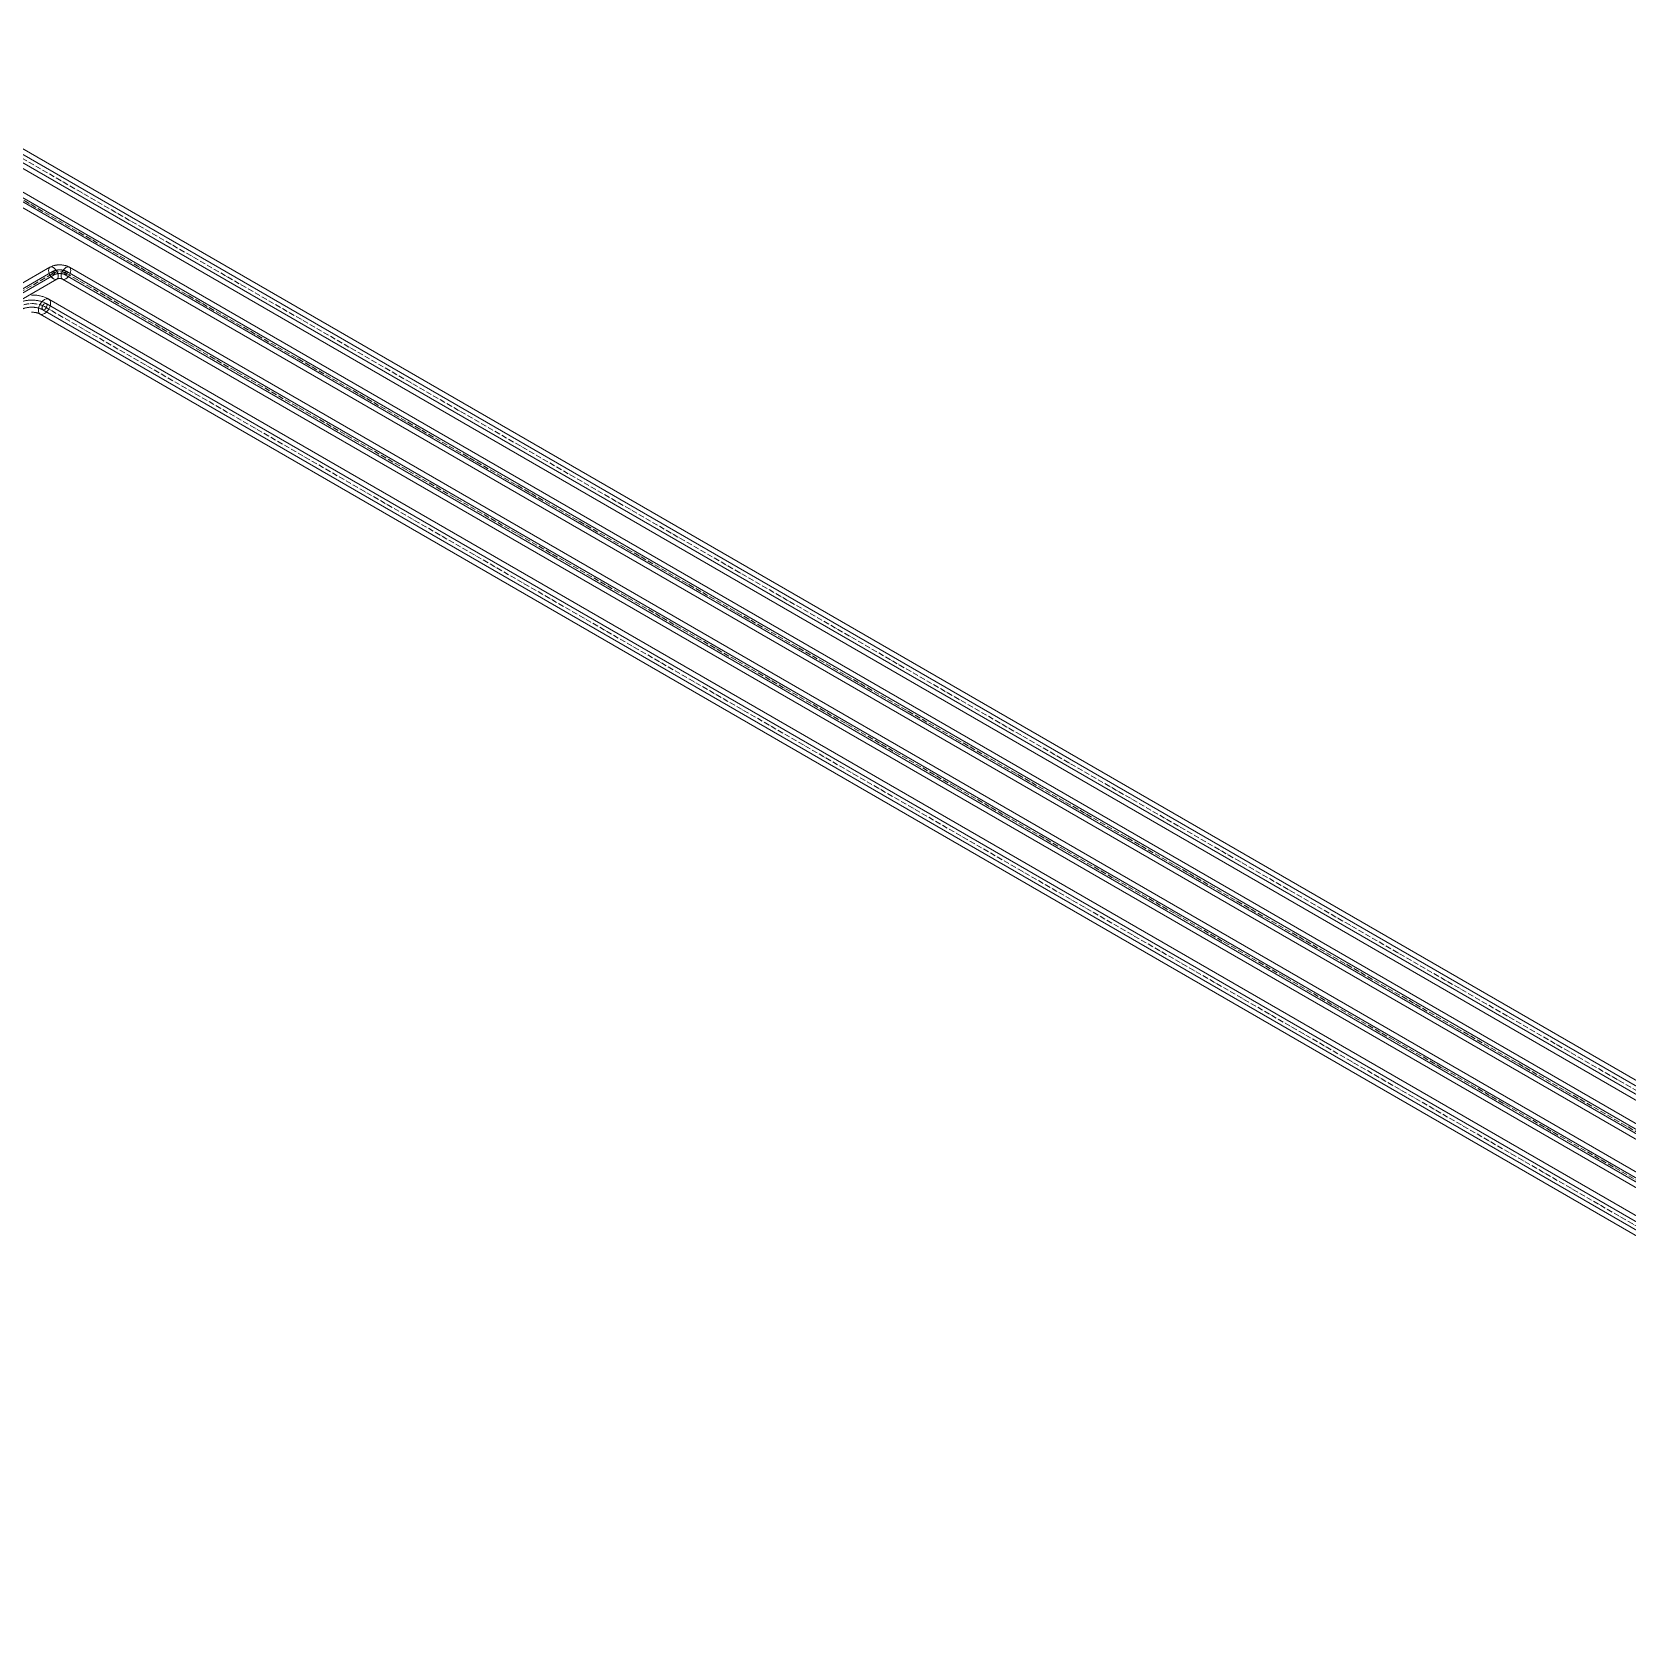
# Model space of a CAD drawing. Header units: millimetres. Extents: x -88595 to 880822, y -1054509 to -148035.
# Drawn here: x 419436 to 422278, y -356411 to -353580 of the extents above; entities that cross this region are included whole.
import ezdxf

# ---------------------------------------------------------------- set-up
doc = ezdxf.new("R2010")
doc.units = ezdxf.units.MM
doc.linetypes.add('$12$ADSK_Осевая', pattern=[14, 10, -2, 0, -2])
doc.linetypes.add('$13$ADSK_Осевая', pattern=[14, 10, -2, 0, -2])
for name, color, linetype, lineweight in [('Изоляция', 7, 'Continuous', 18), ('Трубопровод', 7, 'Continuous', 18), ('Трубопроводы', 7, 'Continuous', 18)]:
    doc.layers.add(name, color=color, linetype=linetype, lineweight=lineweight)

# ---------------------------------------------------------------- blocks, each defined once
blk = doc.blocks.new('$0$ADSK_МедьПайка_Отвод-гнутая труба - Отвод _гнутая труба_-V142-В_ОВ3_1')
at = {"layer": 'Трубопроводы', "color": 190, "true_color": 0x8000ff}
for points in [[(-18521.1, 7928.1, 0), (-18521.2, 7928.8, 0), (-18521.4, 7929.6, 0), (-18521.8, 7930.3, 0), (-18522.3, 7931, 0), (-18522.8, 7931.6, 0), (-18523.4, 7932, 0), (-18524, 7932.2, 0), (-18524.5, 7932.3, 0), (-18525, 7932.1, 0), (-18525.3, 7931.8, 0), (-18525.5, 7931.3, 0), (-18525.6, 7930.7, 0)], [(-18525.6, 7930.7, 0), (-18525.5, 7930, 0), (-18525.3, 7929.2, 0), (-18525, 7928.5, 0), (-18524.5, 7927.8, 0), (-18524, 7927.2, 0), (-18523.4, 7926.8, 0), (-18522.8, 7926.6, 0), (-18522.3, 7926.5, 0), (-18521.8, 7926.6, 0), (-18521.4, 7927, 0), (-18521.2, 7927.5, 0), (-18521.1, 7928.1, 0)], [(-18525, 7932.1, 0), (-18524.4, 7932.5, 0), (-18523.8, 7932.7, 0), (-18523.3, 7933, 0), (-18522.7, 7933.3, 0), (-18522.1, 7933.5, 0), (-18521.4, 7933.7, 0), (-18520.8, 7934, 0), (-18520.2, 7934.2, 0), (-18519.5, 7934.3, 0), (-18518.8, 7934.5, 0), (-18518.2, 7934.6, 0), (-18517.5, 7934.8, 0), (-18516.8, 7934.9, 0), (-18516.1, 7935, 0), (-18515.4, 7935.1, 0), (-18514.7, 7935.1, 0), (-18514, 7935.2, 0), (-18513.3, 7935.2, 0), (-18512.6, 7935.3, 0), (-18511.9, 7935.3, 0), (-18511.2, 7935.2, 0), (-18510.5, 7935.2, 0), (-18509.8, 7935.2, 0), (-18509.1, 7935.1, 0), (-18508.4, 7935, 0), (-18507.7, 7934.9, 0), (-18507, 7934.8, 0), (-18506.3, 7934.7, 0), (-18505.6, 7934.5, 0), (-18505, 7934.4, 0), (-18504.3, 7934.2, 0), (-18503.7, 7934, 0), (-18503, 7933.8, 0), (-18502.4, 7933.6, 0), (-18501.8, 7933.3, 0), (-18501.2, 7933.1, 0), (-18500.6, 7932.8, 0), (-18500, 7932.5, 0), (-18499.5, 7932.2, 0), (-18499.3, 7932.1, 0)], [(-18498.7, 7930.7, 0), (-18498.8, 7931.3, 0), (-18499, 7931.8, 0), (-18499.3, 7932.1, 0), (-18499.8, 7932.3, 0), (-18500.3, 7932.2, 0), (-18500.9, 7932, 0), (-18501.5, 7931.6, 0), (-18502, 7931, 0), (-18502.5, 7930.3, 0), (-18502.9, 7929.6, 0), (-18503.1, 7928.8, 0), (-18503.2, 7928.1, 0)], [(-18503.2, 7928.1, 0), (-18503.1, 7927.5, 0), (-18502.9, 7927, 0), (-18502.5, 7926.6, 0), (-18502, 7926.5, 0), (-18501.5, 7926.6, 0), (-18500.9, 7926.8, 0), (-18500.3, 7927.2, 0), (-18499.8, 7927.8, 0), (-18499.3, 7928.5, 0), (-18499, 7929.2, 0), (-18498.8, 7930, 0), (-18498.7, 7930.7, 0)], [(-18521.8, 7926.6, 0), (-18521.4, 7926.8, 0), (-18521, 7927, 0), (-18520.6, 7927.2, 0), (-18520.2, 7927.4, 0), (-18519.8, 7927.6, 0), (-18519.3, 7927.8, 0), (-18518.9, 7927.9, 0), (-18518.4, 7928.1, 0), (-18517.9, 7928.2, 0), (-18517.4, 7928.3, 0), (-18516.9, 7928.4, 0), (-18516.4, 7928.5, 0), (-18515.8, 7928.6, 0), (-18515.3, 7928.7, 0), (-18514.7, 7928.8, 0), (-18514.2, 7928.8, 0), (-18513.6, 7928.9, 0), (-18513.1, 7928.9, 0), (-18512.5, 7928.9, 0), (-18511.9, 7928.9, 0), (-18511.4, 7928.9, 0), (-18510.8, 7928.9, 0), (-18510.3, 7928.8, 0), (-18509.7, 7928.8, 0), (-18509.2, 7928.7, 0), (-18508.6, 7928.6, 0), (-18508.1, 7928.6, 0), (-18507.6, 7928.5, 0), (-18507, 7928.3, 0), (-18506.5, 7928.2, 0), (-18506, 7928.1, 0), (-18505.6, 7928, 0), (-18505.1, 7927.8, 0), (-18504.6, 7927.6, 0), (-18504.2, 7927.5, 0), (-18503.8, 7927.3, 0), (-18503.4, 7927.1, 0), (-18503, 7926.9, 0), (-18502.6, 7926.7, 0), (-18502.5, 7926.6, 0)]]:
    blk.add_polyline3d(points, dxfattribs=at)
blk = doc.blocks.new('$0$ADSK_МедьПайка_Отвод-гнутая труба - Отвод _гнутая труба_-V145-В_ОВ3_1')
at = {"layer": 'Трубопроводы', "color": 134, "true_color": 0x00a6a6}
for points in [[(-18526.6, 7942.8, 0), (-18526.7, 7944.2, 0), (-18527.2, 7945.7, 0), (-18527.9, 7947.2, 0), (-18528.8, 7948.6, 0), (-18529.9, 7949.7, 0), (-18531.1, 7950.6, 0), (-18532.2, 7951, 0), (-18533.3, 7951.2, 0), (-18534.2, 7950.9, 0), (-18535, 7950.2, 0), (-18535.4, 7949.2, 0), (-18535.6, 7948, 0)], [(-18535.6, 7948, 0), (-18535.4, 7946.5, 0), (-18535, 7945, 0), (-18534.2, 7943.5, 0), (-18533.3, 7942.2, 0), (-18532.2, 7941, 0), (-18531.1, 7940.2, 0), (-18529.9, 7939.7, 0), (-18528.8, 7939.6, 0), (-18527.9, 7939.9, 0), (-18527.2, 7940.5, 0), (-18526.7, 7941.5, 0), (-18526.6, 7942.8, 0)], [(-18534.2, 7950.9, 0), (-18533.1, 7951.5, 0), (-18532, 7952.1, 0), (-18530.8, 7952.6, 0), (-18529.6, 7953.1, 0), (-18528.4, 7953.6, 0), (-18527.2, 7954.1, 0), (-18525.9, 7954.5, 0), (-18524.6, 7954.9, 0), (-18523.3, 7955.2, 0), (-18522, 7955.6, 0), (-18520.7, 7955.9, 0), (-18519.3, 7956.1, 0), (-18517.9, 7956.4, 0), (-18516.5, 7956.6, 0), (-18515.2, 7956.7, 0), (-18513.7, 7956.9, 0), (-18512.3, 7957, 0), (-18510.9, 7957, 0), (-18509.5, 7957.1, 0), (-18508.1, 7957.1, 0), (-18506.7, 7957.1, 0), (-18505.3, 7957, 0), (-18503.9, 7956.9, 0), (-18502.5, 7956.8, 0), (-18501.1, 7956.6, 0), (-18499.7, 7956.4, 0), (-18498.3, 7956.2, 0), (-18496.9, 7955.9, 0), (-18495.6, 7955.7, 0), (-18494.3, 7955.3, 0), (-18492.9, 7955, 0), (-18491.7, 7954.6, 0), (-18490.4, 7954.2, 0), (-18489.1, 7953.7, 0), (-18487.9, 7953.3, 0), (-18486.7, 7952.8, 0), (-18485.5, 7952.2, 0), (-18484.4, 7951.6, 0), (-18483.3, 7951, 0), (-18483, 7950.9, 0)], [(-18527.9, 7939.9, 0), (-18527.2, 7940.3, 0), (-18526.4, 7940.7, 0), (-18525.6, 7941, 0), (-18524.8, 7941.4, 0), (-18523.9, 7941.8, 0), (-18523, 7942.1, 0), (-18522.1, 7942.4, 0), (-18521.1, 7942.7, 0), (-18520.1, 7943, 0), (-18519.1, 7943.2, 0), (-18518.1, 7943.4, 0), (-18517, 7943.6, 0), (-18516, 7943.8, 0), (-18514.9, 7944, 0), (-18513.8, 7944.1, 0), (-18512.7, 7944.2, 0), (-18511.6, 7944.3, 0), (-18510.4, 7944.4, 0), (-18509.3, 7944.4, 0), (-18508.2, 7944.4, 0), (-18507.1, 7944.4, 0), (-18506, 7944.3, 0), (-18504.8, 7944.2, 0), (-18503.7, 7944.1, 0), (-18502.6, 7944, 0), (-18501.6, 7943.9, 0), (-18500.5, 7943.7, 0), (-18499.4, 7943.5, 0), (-18498.4, 7943.3, 0), (-18497.4, 7943, 0), (-18496.4, 7942.8, 0), (-18495.4, 7942.5, 0), (-18494.5, 7942.2, 0), (-18493.6, 7941.8, 0), (-18492.7, 7941.5, 0), (-18491.9, 7941.1, 0), (-18491, 7940.8, 0), (-18490.3, 7940.4, 0), (-18489.5, 7940, 0), (-18489.3, 7939.9, 0)], [(-18481.7, 7948, 0), (-18481.8, 7949.2, 0), (-18482.3, 7950.2, 0), (-18483, 7950.9, 0), (-18483.9, 7951.2, 0), (-18485, 7951, 0), (-18486.2, 7950.6, 0), (-18487.3, 7949.7, 0), (-18488.4, 7948.6, 0), (-18489.3, 7947.2, 0), (-18490.1, 7945.7, 0), (-18490.5, 7944.2, 0), (-18490.7, 7942.8, 0)], [(-18490.7, 7942.8, 0), (-18490.5, 7941.5, 0), (-18490.1, 7940.5, 0), (-18489.3, 7939.9, 0), (-18488.4, 7939.6, 0), (-18487.3, 7939.7, 0), (-18486.2, 7940.2, 0), (-18485, 7941, 0), (-18483.9, 7942.2, 0), (-18483, 7943.5, 0), (-18482.3, 7945, 0), (-18481.8, 7946.5, 0), (-18481.7, 7948, 0)]]:
    blk.add_polyline3d(points, dxfattribs=at)

msp = doc.modelspace()

# ---------------------------------------------------------------- linework, layer by layer
at = {"layer": 'Изоляция', "color": 134, "true_color": 0x00a6a6}
for p, q in [((423822, -356330.2), (419059.3, -353580.5)), ((419043.9, -353607), (423806.6, -356356.8)), ((423497.3, -356384), (419465.7, -354056.4)), ((419450.4, -354083), (423481.9, -356410.6))]:
    msp.add_line(p, q, dxfattribs=at)
at = {"layer": 'Изоляция', "color": 190, "true_color": 0x8000ff}
for p, q in [((418988.3, -353644.8), (423703.5, -356367.1)), ((423715.7, -356346), (419000.5, -353623.7)), ((419467.8, -353999.6), (416025.4, -355987)), ((423514, -356315.7), (419502.4, -353999.6)), ((416037.6, -356008.1), (419480, -354020.7)), ((419490.2, -354020.7), (423501.8, -356336.8))]:
    msp.add_line(p, q, dxfattribs=at)
for points in [[(419465.3, -354005.2, 0), (419465.6, -354002.8, 0), (419466.4, -354000.9, 0), (419467.8, -353999.6, 0), (419469.6, -353999, 0), (419471.6, -353999.3, 0), (419473.9, -354000.2, 0)], [(419473.9, -354000.2, 0), (419472, -353999.3, 0), (419470.1, -353999, 0), (419468.5, -353999.3, 0), (419467.1, -354000.1, 0), (419466.1, -354001.3, 0), (419465.5, -354003.1, 0), (419465.3, -354005.2, 0)], [(419473.9, -354020.1, 0), (419471.6, -354018.5, 0), (419469.6, -354016.3, 0), (419467.8, -354013.7, 0), (419466.4, -354010.8, 0), (419465.6, -354007.9, 0), (419465.3, -354005.2, 0)], [(419465.3, -354005.2, 0), (419465.5, -354007.5, 0), (419466.1, -354010, 0), (419467.1, -354012.5, 0), (419468.5, -354014.8, 0), (419470.1, -354016.9, 0), (419472, -354018.7, 0), (419473.9, -354020.1, 0)], [(419467.8, -353999.6, 0), (419468.6, -353999.1, 0), (419469.4, -353998.7, 0), (419470.3, -353998.3, 0), (419471.1, -353998, 0), (419472, -353997.6, 0), (419472.8, -353997.3, 0), (419473.7, -353997, 0), (419474.6, -353996.7, 0), (419475.5, -353996.5, 0), (419476.4, -353996.3, 0), (419477.2, -353996.1, 0), (419478.1, -353995.9, 0), (419479, -353995.7, 0), (419480, -353995.6, 0), (419480.9, -353995.5, 0), (419481.8, -353995.4, 0), (419482.7, -353995.4, 0), (419483.6, -353995.3, 0), (419484.5, -353995.3, 0), (419485.4, -353995.3, 0), (419486.3, -353995.3, 0), (419487.3, -353995.3, 0), (419488.2, -353995.4, 0), (419489.1, -353995.5, 0), (419490, -353995.6, 0), (419490.9, -353995.7, 0), (419491.8, -353995.9, 0), (419492.7, -353996, 0), (419493.6, -353996.2, 0), (419494.5, -353996.4, 0), (419495.4, -353996.7, 0), (419496.3, -353996.9, 0), (419497.1, -353997.2, 0), (419498, -353997.5, 0), (419498.8, -353997.9, 0), (419499.7, -353998.2, 0), (419500.5, -353998.6, 0), (419501.4, -353999, 0), (419502.2, -353999.5, 0), (419502.4, -353999.6, 0)], [(419473.9, -354000.2, 0), (419476.1, -354001.8, 0), (419478.2, -354004, 0), (419480, -354006.6, 0), (419481.3, -354009.5, 0), (419482.2, -354012.4, 0), (419482.5, -354015.1, 0)], [(419482.5, -354015.1, 0), (419482.3, -354012.8, 0), (419481.6, -354010.3, 0), (419480.6, -354007.8, 0), (419479.2, -354005.5, 0), (419477.6, -354003.3, 0), (419475.8, -354001.6, 0), (419473.9, -354000.2, 0)], [(419482.5, -354015.1, 0), (419482.2, -354017.5, 0), (419481.3, -354019.4, 0), (419480, -354020.7, 0), (419478.2, -354021.2, 0), (419476.1, -354021, 0), (419473.9, -354020.1, 0)], [(419473.9, -354020.1, 0), (419475.8, -354020.9, 0), (419477.6, -354021.3, 0), (419479.2, -354021, 0), (419480.6, -354020.2, 0), (419481.6, -354018.9, 0), (419482.3, -354017.2, 0), (419482.5, -354015.1, 0)], [(419487.7, -354015.1, 0), (419488, -354012.4, 0), (419488.9, -354009.5, 0), (419490.2, -354006.6, 0), (419492, -354004, 0), (419494.1, -354001.8, 0), (419496.3, -354000.2, 0)], [(419496.3, -354000.2, 0), (419494.1, -354001.8, 0), (419492, -354004, 0), (419490.2, -354006.6, 0), (419488.9, -354009.5, 0), (419488, -354012.4, 0), (419487.7, -354015.1, 0)], [(419496.3, -354020.1, 0), (419494.1, -354021, 0), (419492, -354021.2, 0), (419490.2, -354020.7, 0), (419488.9, -354019.4, 0), (419488, -354017.5, 0), (419487.7, -354015.1, 0)], [(419487.7, -354015.1, 0), (419488, -354017.5, 0), (419488.9, -354019.4, 0), (419490.2, -354020.7, 0), (419492, -354021.2, 0), (419494.1, -354021, 0), (419496.3, -354020.1, 0)], [(419496.3, -354000.2, 0), (419498.6, -353999.3, 0), (419500.6, -353999, 0), (419502.4, -353999.6, 0), (419503.8, -354000.9, 0), (419504.6, -354002.8, 0), (419504.9, -354005.2, 0)], [(419504.9, -354005.2, 0), (419504.6, -354002.8, 0), (419503.8, -354000.9, 0), (419502.4, -353999.6, 0), (419500.6, -353999, 0), (419498.6, -353999.3, 0), (419496.3, -354000.2, 0)], [(419504.9, -354005.2, 0), (419504.6, -354007.9, 0), (419503.8, -354010.8, 0), (419502.4, -354013.7, 0), (419500.6, -354016.3, 0), (419498.6, -354018.5, 0), (419496.3, -354020.1, 0)], [(419496.3, -354020.1, 0), (419498.6, -354018.5, 0), (419500.6, -354016.3, 0), (419502.4, -354013.7, 0), (419503.8, -354010.8, 0), (419504.6, -354007.9, 0), (419504.9, -354005.2, 0)], [(419480, -354020.7, 0), (419480.1, -354020.6, 0), (419480.2, -354020.6, 0), (419480.3, -354020.5, 0), (419480.5, -354020.4, 0), (419480.7, -354020.4, 0), (419480.9, -354020.3, 0), (419481.1, -354020.2, 0), (419481.4, -354020.1, 0), (419481.6, -354020, 0), (419481.9, -354020, 0), (419482.2, -354019.9, 0), (419482.5, -354019.9, 0), (419482.8, -354019.8, 0), (419483.1, -354019.8, 0), (419483.5, -354019.7, 0), (419483.8, -354019.7, 0), (419484.2, -354019.7, 0), (419484.5, -354019.6, 0), (419484.9, -354019.6, 0), (419485.2, -354019.6, 0), (419485.6, -354019.6, 0), (419485.9, -354019.7, 0), (419486.3, -354019.7, 0), (419486.6, -354019.7, 0), (419487, -354019.7, 0), (419487.3, -354019.8, 0), (419487.6, -354019.8, 0), (419487.9, -354019.9, 0), (419488.2, -354020, 0), (419488.5, -354020, 0), (419488.8, -354020.1, 0), (419489, -354020.2, 0), (419489.2, -354020.3, 0), (419489.5, -354020.3, 0), (419489.7, -354020.4, 0), (419489.8, -354020.5, 0), (419490, -354020.5, 0), (419490.1, -354020.6, 0), (419490.2, -354020.7, 0), (419490.2, -354020.7, 0)]]:
    msp.add_polyline3d(points, dxfattribs=at)
at = {"layer": 'Изоляция', "color": 134, "true_color": 0x00a6a6}
for points in [[(419434.6, -354049, 0), (419436.2, -354049, 0), (419437.8, -354049, 0), (419439.4, -354049.1, 0), (419441.1, -354049.2, 0), (419442.7, -354049.3, 0), (419444.3, -354049.5, 0), (419445.9, -354049.7, 0), (419447.5, -354050, 0), (419449, -354050.3, 0), (419450.6, -354050.6, 0), (419452.2, -354051, 0), (419453.7, -354051.4, 0), (419455.2, -354051.9, 0), (419456.7, -354052.4, 0), (419458.2, -354052.9, 0), (419459.7, -354053.5, 0), (419461.2, -354054.1, 0), (419462.6, -354054.7, 0), (419464, -354055.4, 0), (419465.4, -354056.2, 0), (419465.7, -354056.4, 0)], [(419447.2, -354076, 0), (419447.6, -354072.5, 0), (419448.7, -354068.9, 0), (419450.4, -354065.3, 0), (419452.6, -354062, 0), (419455.2, -354059.2, 0), (419458.1, -354057.2, 0)], [(419458.1, -354057.2, 0), (419455.2, -354059.2, 0), (419452.6, -354062, 0), (419450.4, -354065.3, 0), (419448.7, -354068.9, 0), (419447.6, -354072.5, 0), (419447.2, -354076, 0)], [(419458.1, -354057.2, 0), (419460.9, -354056, 0), (419463.5, -354055.7, 0), (419465.7, -354056.4, 0), (419467.5, -354058, 0), (419468.5, -354060.4, 0), (419468.9, -354063.4, 0)], [(419468.9, -354063.4, 0), (419468.5, -354060.4, 0), (419467.5, -354058, 0), (419465.7, -354056.4, 0), (419463.5, -354055.7, 0), (419460.9, -354056, 0), (419458.1, -354057.2, 0)], [(419468.9, -354063.4, 0), (419468.5, -354066.9, 0), (419467.5, -354070.5, 0), (419465.7, -354074.1, 0), (419463.5, -354077.4, 0), (419460.9, -354080.2, 0), (419458.1, -354082.2, 0)], [(419458.1, -354082.2, 0), (419460.9, -354080.2, 0), (419463.5, -354077.4, 0), (419465.7, -354074.1, 0), (419467.5, -354070.5, 0), (419468.5, -354066.9, 0), (419468.9, -354063.4, 0)], [(419435, -354079.7, 0), (419435.9, -354079.7, 0), (419436.9, -354079.7, 0), (419437.8, -354079.7, 0), (419438.7, -354079.8, 0), (419439.6, -354079.9, 0), (419440.4, -354080, 0), (419441.3, -354080.1, 0), (419442.2, -354080.2, 0), (419443, -354080.4, 0), (419443.8, -354080.6, 0), (419444.6, -354080.8, 0), (419445.4, -354081, 0), (419446.1, -354081.2, 0), (419446.8, -354081.4, 0), (419447.5, -354081.6, 0), (419448.1, -354081.9, 0), (419448.7, -354082.1, 0), (419449.3, -354082.4, 0), (419449.8, -354082.7, 0), (419450.3, -354082.9, 0), (419450.4, -354083, 0)], [(419458.1, -354082.2, 0), (419455.2, -354083.4, 0), (419452.6, -354083.7, 0), (419450.4, -354083, 0), (419448.7, -354081.4, 0), (419447.6, -354079, 0), (419447.2, -354076, 0)], [(419447.2, -354076, 0), (419447.6, -354079, 0), (419448.7, -354081.4, 0), (419450.4, -354083, 0), (419452.6, -354083.7, 0), (419455.2, -354083.4, 0), (419458.1, -354082.2, 0)]]:
    msp.add_polyline3d(points, dxfattribs=at)
at = {"layer": 'Трубопровод', "color": 134, "true_color": 0x00a6a6}
for p, q in [((423817.5, -356338), (419054.8, -353588.3)), ((419048.4, -353599.3), (423811.1, -356349)), ((419454.9, -354075.2), (423486.4, -356402.8)), ((423492.8, -356391.8), (419461.2, -354064.2))]:
    msp.add_line(p, q, dxfattribs=at)
at = {"layer": 'Трубопровод', "color": 134, "linetype": '$12$ADSK_Осевая', "true_color": 0x00a6a6}
for p, q in [((419051.6, -353593.8), (423814.3, -356343.5)), ((419051.6, -353593.8), (423814.3, -356343.5)), ((419458.1, -354069.7), (423489.6, -356397.3)), ((419458.1, -354069.7), (423489.6, -356397.3))]:
    msp.add_line(p, q, dxfattribs=at)
at = {"layer": 'Трубопровод', "color": 190, "true_color": 0x8000ff}
for p, q in [((418992.8, -353637), (423708, -356359.3)), ((423711.2, -356353.8), (418996, -353631.5)), ((419472.3, -354007.4), (416029.9, -355994.8)), ((416033.1, -356000.3), (419475.5, -354012.9)), ((419494.7, -354012.9), (423506.3, -356329)), ((423509.5, -356323.5), (419497.9, -354007.4))]:
    msp.add_line(p, q, dxfattribs=at)
at = {"layer": 'Трубопровод', "color": 190, "linetype": '$12$ADSK_Осевая', "true_color": 0x8000ff}
for p, q in [((418994.4, -353634.2), (423709.6, -356356.5)), ((418994.4, -353634.2), (423709.6, -356356.5)), ((416031.5, -355997.6), (419473.9, -354010.1)), ((416031.5, -355997.6), (419473.9, -354010.1)), ((419496.3, -354010.1), (423507.9, -356326.2)), ((419496.3, -354010.1), (423507.9, -356326.2))]:
    msp.add_line(p, q, dxfattribs=at)
at = {"layer": 'Трубопровод', "color": 190, "true_color": 0x8000ff}
for points in [[(419471.6, -354008.8, 0), (419471.7, -354008.2, 0), (419471.9, -354007.7, 0), (419472.3, -354007.4, 0), (419472.8, -354007.2, 0), (419473.3, -354007.3, 0), (419473.9, -354007.5, 0)], [(419473.9, -354012.7, 0), (419473.3, -354012.3, 0), (419472.8, -354011.7, 0), (419472.3, -354011.1, 0), (419471.9, -354010.3, 0), (419471.7, -354009.6, 0), (419471.6, -354008.8, 0)], [(419473.9, -354007.5, 0), (419474.5, -354008, 0), (419475, -354008.5, 0), (419475.5, -354009.2, 0), (419475.8, -354010, 0), (419476, -354010.7, 0), (419476.1, -354011.4, 0)], [(419476.1, -354011.4, 0), (419476, -354012.1, 0), (419475.8, -354012.6, 0), (419475.5, -354012.9, 0), (419475, -354013, 0), (419474.5, -354013, 0), (419473.9, -354012.7, 0)], [(419494.1, -354011.4, 0), (419494.2, -354010.7, 0), (419494.4, -354010, 0), (419494.7, -354009.2, 0), (419495.2, -354008.5, 0), (419495.7, -354008, 0), (419496.3, -354007.5, 0)], [(419496.3, -354012.7, 0), (419495.7, -354013, 0), (419495.2, -354013, 0), (419494.7, -354012.9, 0), (419494.4, -354012.6, 0), (419494.2, -354012.1, 0), (419494.1, -354011.4, 0)], [(419496.3, -354007.5, 0), (419496.9, -354007.3, 0), (419497.4, -354007.2, 0), (419497.9, -354007.4, 0), (419498.3, -354007.7, 0), (419498.5, -354008.2, 0), (419498.6, -354008.8, 0)], [(419498.6, -354008.8, 0), (419498.5, -354009.6, 0), (419498.3, -354010.3, 0), (419497.9, -354011.1, 0), (419497.4, -354011.7, 0), (419496.9, -354012.3, 0), (419496.3, -354012.7, 0)]]:
    msp.add_polyline3d(points, dxfattribs=at)
at = {"layer": 'Трубопровод', "color": 134, "true_color": 0x00a6a6}
for points in [[(419453.6, -354072.3, 0), (419453.7, -354070.9, 0), (419454.2, -354069.3, 0), (419454.9, -354067.9, 0), (419455.8, -354066.5, 0), (419456.9, -354065.4, 0), (419458.1, -354064.5, 0)], [(419458.1, -354074.9, 0), (419456.9, -354075.4, 0), (419455.8, -354075.5, 0), (419454.9, -354075.2, 0), (419454.2, -354074.5, 0), (419453.7, -354073.5, 0), (419453.6, -354072.3, 0)], [(419458.1, -354064.5, 0), (419459.2, -354064, 0), (419460.3, -354063.9, 0), (419461.2, -354064.2, 0), (419461.9, -354064.9, 0), (419462.4, -354065.8, 0), (419462.5, -354067.1, 0)], [(419462.5, -354067.1, 0), (419462.4, -354068.5, 0), (419461.9, -354070, 0), (419461.2, -354071.5, 0), (419460.3, -354072.9, 0), (419459.2, -354074, 0), (419458.1, -354074.9, 0)]]:
    msp.add_polyline3d(points, dxfattribs=at)
at = {"layer": 'Трубопроводы', "color": 190, "linetype": '$13$ADSK_Осевая', "true_color": 0x8000ff}
msp.add_ellipse((419485.1, -354016.6), major_axis=(15.9, 0), ratio=0.57735, start_param=0.785398, end_param=2.356194, dxfattribs=at)
at = {"layer": 'Трубопроводы', "color": 134, "linetype": '$13$ADSK_Осевая', "true_color": 0x00a6a6}
msp.add_ellipse((419435.6, -354082.7), major_axis=(31.8, 0), ratio=0.57735, start_param=0.785398, end_param=2.356194, dxfattribs=at)

# ---------------------------------------------------------------- block references
at = {"layer": 'Трубопроводы', "color": 190, "true_color": 0x8000ff}
msp.add_blockref('$0$ADSK_МедьПайка_Отвод-гнутая труба - Отвод _гнутая труба_-V142-В_ОВ3_1', (437997.2, -361939.5), dxfattribs=at)
at = {"layer": 'Трубопроводы', "color": 134, "true_color": 0x00a6a6}
msp.add_blockref('$0$ADSK_МедьПайка_Отвод-гнутая труба - Отвод _гнутая труба_-V145-В_ОВ3_1', (437944.2, -362015.1), dxfattribs=at)

doc.saveas('drawing.dxf')
